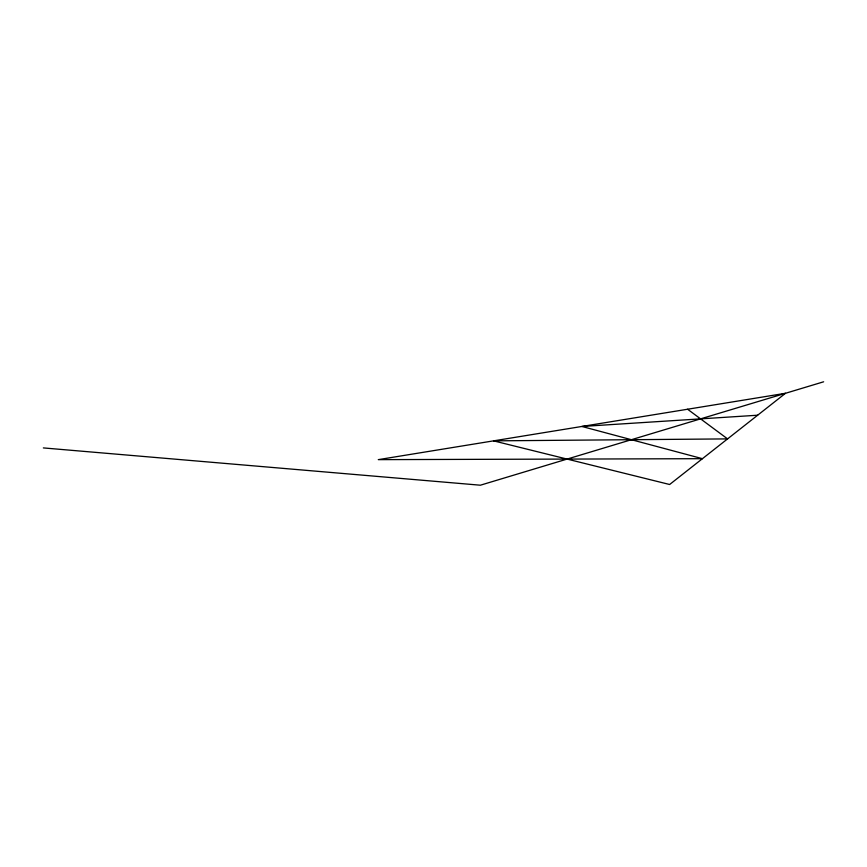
<?xml version="1.0" encoding="UTF-8"?>
<svg xmlns="http://www.w3.org/2000/svg" width="867" height="867" viewBox="0 0 867 867"><rect width="100%" height="100%" fill="white"/><g stroke="black" fill="none" stroke-linecap="round" stroke-linejoin="round"><path stroke-width="1.3" d="M823.65 381.794L480.372 485.206L43.35 447.914M757.65 415.217L581.898 426.466L702.433 458.686L378.283 459.64L785.513 393.282L669.638 484.501L493.551 440.859L727.576 438.897L687.596 409.235"/></g></svg>
